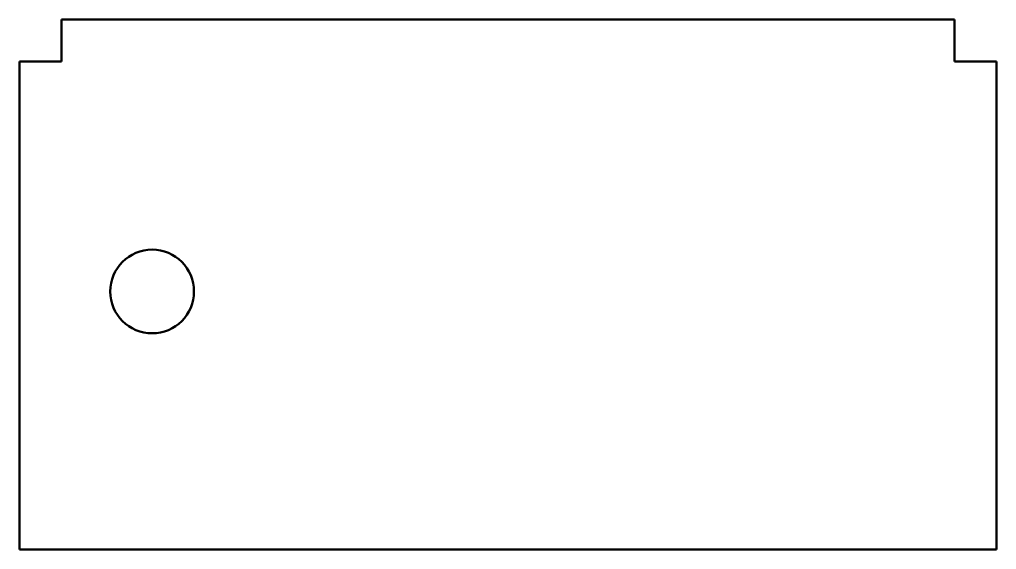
# Model space of a CAD drawing. Extents: x 78 to 218, y 67 to 143.
import ezdxf

# ---------------------------------------------------------------- set-up
doc = ezdxf.new("R2010")
doc.units = 0

msp = doc.modelspace()

# ---------------------------------------------------------------- linework, layer by layer
at = {"color": 7, "lineweight": 50, "ltscale": 0.15}
for p, q in [((84.5, 137), (84.5, 143)), ((212.5, 143), (212.5, 137)), ((78.5, 137), (84.5, 137)), ((218.5, 137), (212.5, 137))]:
    msp.add_line(p, q, dxfattribs=at)
at = {"color": 7, "lineweight": 50}
for p, q in [((84.5, 143), (212.5, 143)), ((78.5, 137), (78.5, 67)), ((218.5, 67), (218.5, 137)), ((218.5, 67), (78.5, 67))]:
    msp.add_line(p, q, dxfattribs=at)
msp.add_circle((97.5, 104), 6, dxfattribs=at)

doc.saveas('drawing.dxf')
